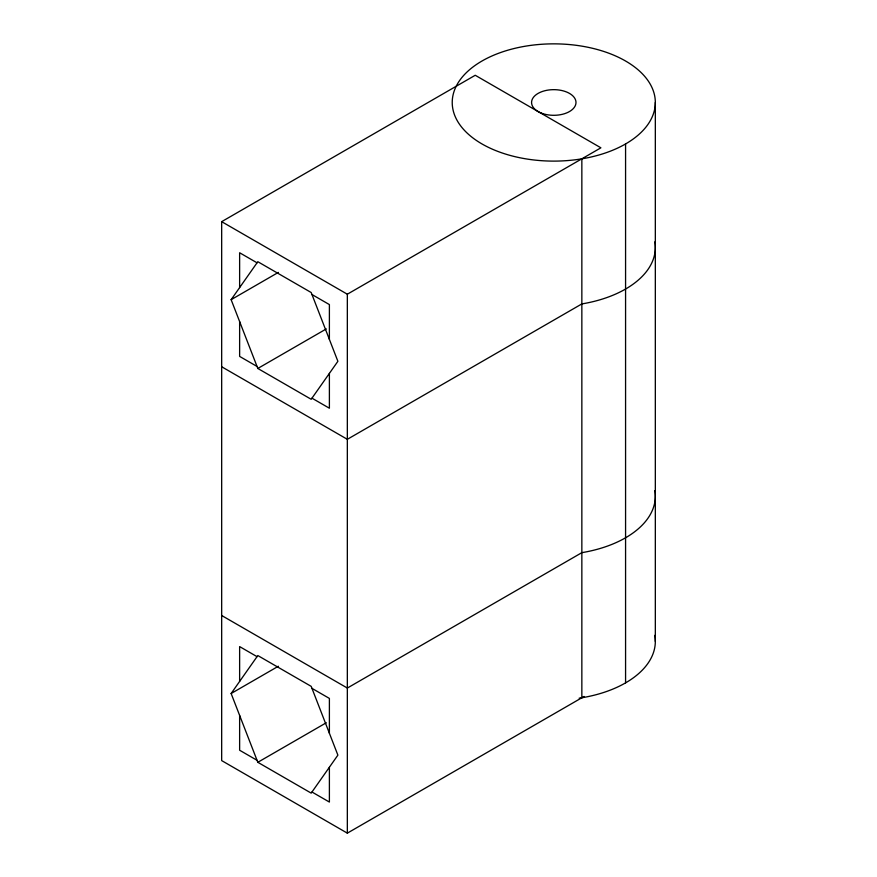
<?xml version="1.0" encoding="UTF-8"?>
<svg xmlns="http://www.w3.org/2000/svg" width="877" height="877" viewBox="0 0 877 877"><rect width="100%" height="100%" fill="white"/><g stroke="black" fill="none" stroke-linecap="round" stroke-linejoin="round"><path stroke-width="1.32" d="M655.327 102.477A101.546 58.627 0 0 1 503.003 153.256A101.546 58.627 0 0 1 503.003 51.71A101.546 58.627 0 0 1 655.327 102.477L655.327 641.416M231.133 299.671L257.816 261.708L311.192 292.523L337.886 361.302L311.192 399.276L257.816 368.461L231.133 299.671L278.371 272.396M231.133 693.51L257.816 655.547L311.192 686.362L337.886 755.141L311.192 793.115L257.816 762.299L231.133 693.51L278.371 666.235M221.673 221.662L475.235 75.269L600.898 147.818L347.336 294.212L221.673 221.662L221.673 760.6L347.336 833.15L584.082 696.47M257.816 368.461L326.321 328.908M257.816 762.299L326.321 722.747M257.038 262.815L239.629 252.751L239.629 287.579M311.971 294.519L329.39 304.582L329.39 339.399M257.038 366.454L239.629 356.402L239.629 321.574M311.971 398.169L329.39 408.222L329.39 373.394M221.673 366.761L347.336 439.311L581.846 303.924A101.546 58.627 0 0 0 654.834 241.855M221.673 615.501L347.336 688.05L581.846 552.663A101.546 58.627 0 0 0 654.834 490.605M257.038 656.654L239.629 646.59L239.629 681.418M311.971 688.357L329.39 698.421L329.39 733.238M257.038 760.293L239.629 750.241L239.629 715.413M311.971 792.008L329.39 802.06L329.39 767.232M625.575 143.938L625.575 682.876M581.846 158.825L581.846 697.763M347.336 294.212L347.336 833.15M654.779 635.365A101.546 58.627 0 0 1 579.16 698.18M540.736 112.859A22.21 12.826 0 0 0 575.871 103.804A22.21 12.826 0 0 0 544.716 90.769A22.21 12.826 0 0 0 540.736 112.859"/></g></svg>
